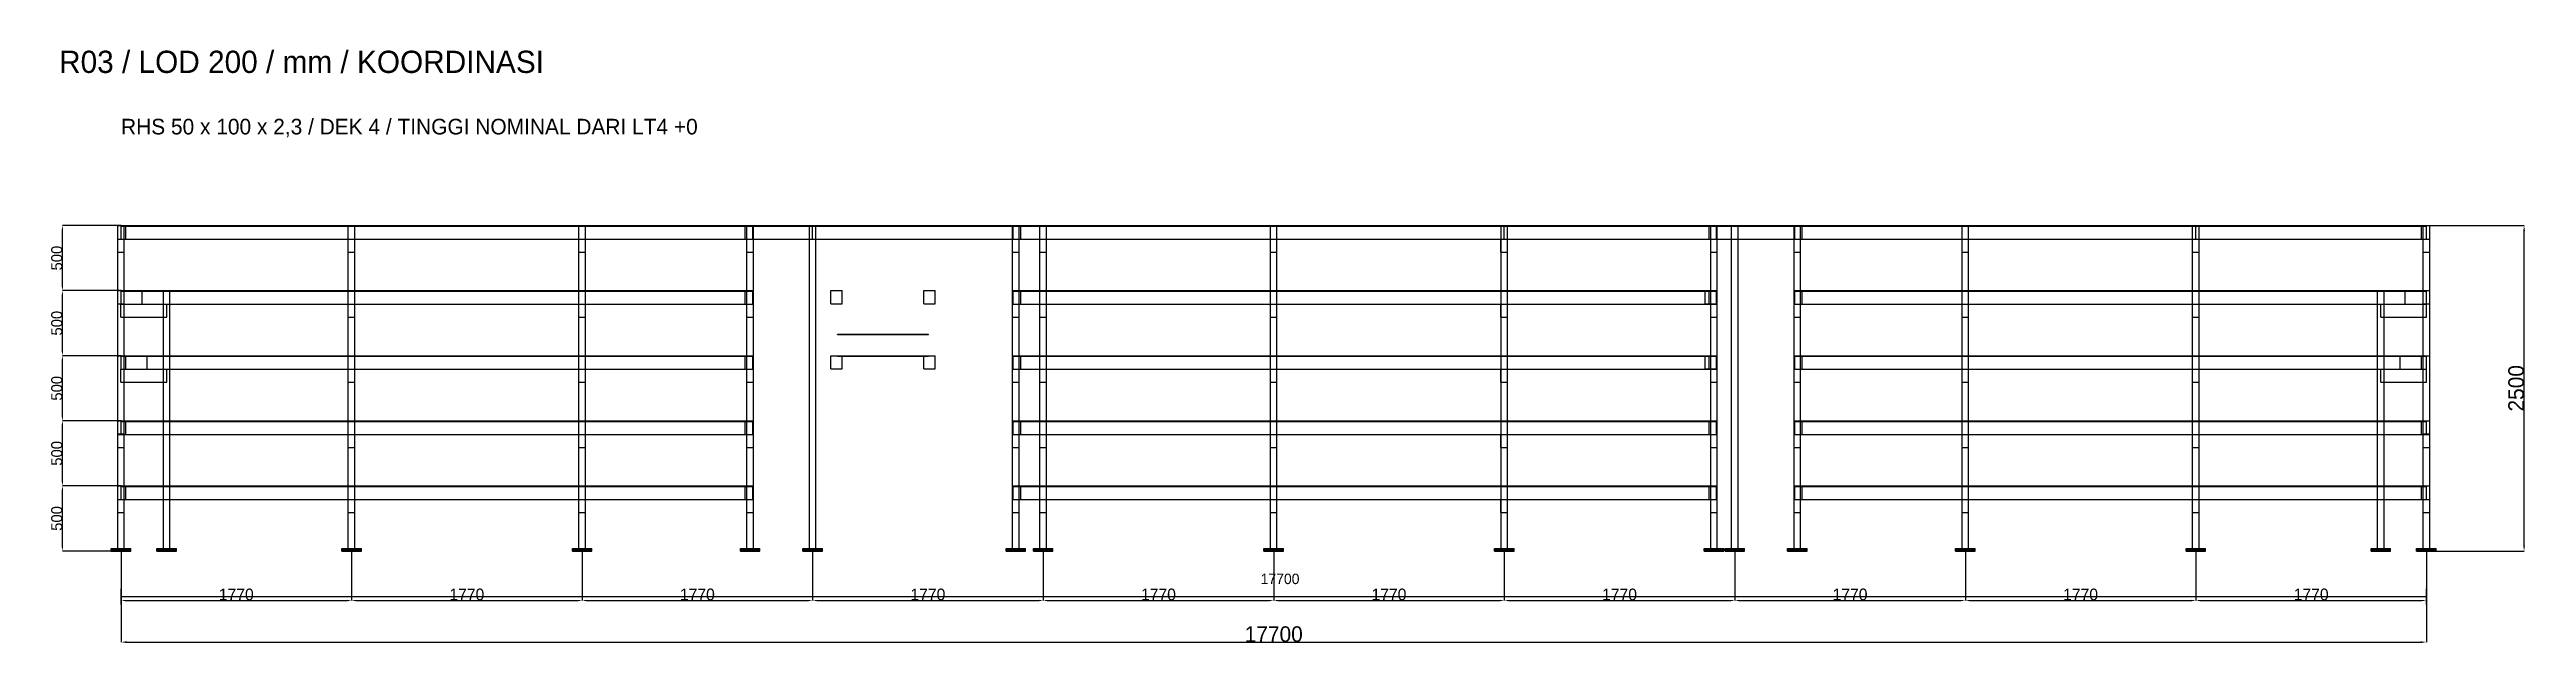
# Model space of a CAD drawing. Header units: millimetres. Extents: x -549 to 18468, y -718 to 3852.
import ezdxf

# ---------------------------------------------------------------- set-up
doc = ezdxf.new("R2010")
doc.units = ezdxf.units.MM
for name, color, linetype, true_color in [('balok', 7, 'Continuous', 0x333333), ('baseplate', 7, 'Continuous', 0x555555), ('dek', 7, 'Continuous', 0x444444), ('dim', 7, 'Continuous', 0x222222), ('kolom', 7, 'Continuous', 0x111111), ('stiffener', 7, 'Continuous', 0x666666)]:
    doc.layers.add(name, color=color, linetype=linetype, true_color=true_color)
doc.dimstyles.get("Standard").update_dxf_attribs({"dimtxt": 2.5, "dimasz": 2.5, "dimexe": 1.25, "dimexo": 0.625, "dimtad": 1, "dimcen": 2.5, "dimazin": 3, "dimtfac": 1, "dimtmove": 0, "dimatfit": 3})

# ---------------------------------------------------------------- blocks, each defined once
blk = doc.blocks.new('_CLOSEDFILLED')
at = {"color": 0, "linetype": 'BYBLOCK'}
blk.add_solid([(-1, 0.16), (0, 0), (-1, -0.16)], dxfattribs=at)
blk = doc.blocks.new('*D1')
for p, q in [((0, 0), (0, -700)), ((17700, 0), (17700, -700)), ((42, -700), (17658, -700))]:
    blk.add_line(p, q)
at = {"layer": 'Defpoints'}
for p in [(0, 0), (17700, 0), (0, -700)]:
    blk.add_point(p, dxfattribs=at)
at = {"layer": 'dim', "xscale": 42, "yscale": 42, "rotation": 180}
blk.add_blockref('_CLOSEDFILLED', (0, -700), dxfattribs=at)
at = {"layer": 'dim', "xscale": 42, "yscale": 42}
blk.add_blockref('_CLOSEDFILLED', (17700, -700), dxfattribs=at)
at = {"layer": 'dim', "insert": (8850, -639.375), "char_height": 120, "attachment_point": 5}
blk.add_mtext('17700', dxfattribs=at)
blk = doc.blocks.new('*D2')
for p, q in [((0, 0), (0, -380)), ((1770, 0), (1770, -380)), ((31.5, -380), (1738.5, -380))]:
    blk.add_line(p, q)
at = {"layer": 'Defpoints'}
for p in [(0, 0), (1770, 0), (0, -380)]:
    blk.add_point(p, dxfattribs=at)
at = {"layer": 'dim', "xscale": 31.499999999999996, "yscale": 31.499999999999996, "rotation": 180}
blk.add_blockref('_CLOSEDFILLED', (0, -380), dxfattribs=at)
at = {"layer": 'dim', "xscale": 31.499999999999996, "yscale": 31.499999999999996}
blk.add_blockref('_CLOSEDFILLED', (1770, -380), dxfattribs=at)
at = {"layer": 'dim', "insert": (885, -334.375), "char_height": 90, "attachment_point": 5}
blk.add_mtext('1770', dxfattribs=at)
blk = doc.blocks.new('*D3')
for p, q in [((1770, 0), (1770, -380)), ((3540, 0), (3540, -380)), ((1801.5, -380), (3508.5, -380))]:
    blk.add_line(p, q)
at = {"layer": 'Defpoints'}
for p in [(1770, 0), (3540, 0), (1770, -380)]:
    blk.add_point(p, dxfattribs=at)
at = {"layer": 'dim', "xscale": 31.499999999999996, "yscale": 31.499999999999996, "rotation": 180}
blk.add_blockref('_CLOSEDFILLED', (1770, -380), dxfattribs=at)
at = {"layer": 'dim', "xscale": 31.499999999999996, "yscale": 31.499999999999996}
blk.add_blockref('_CLOSEDFILLED', (3540, -380), dxfattribs=at)
at = {"layer": 'dim', "insert": (2655, -334.375), "char_height": 90, "attachment_point": 5}
blk.add_mtext('1770', dxfattribs=at)
blk = doc.blocks.new('*D4')
for p, q in [((3540, 0), (3540, -380)), ((5310, 0), (5310, -380)), ((3571.5, -380), (5278.5, -380))]:
    blk.add_line(p, q)
at = {"layer": 'Defpoints'}
for p in [(3540, 0), (5310, 0), (3540, -380)]:
    blk.add_point(p, dxfattribs=at)
at = {"layer": 'dim', "xscale": 31.499999999999996, "yscale": 31.499999999999996, "rotation": 180}
blk.add_blockref('_CLOSEDFILLED', (3540, -380), dxfattribs=at)
at = {"layer": 'dim', "xscale": 31.499999999999996, "yscale": 31.499999999999996}
blk.add_blockref('_CLOSEDFILLED', (5310, -380), dxfattribs=at)
at = {"layer": 'dim', "insert": (4425, -334.375), "char_height": 90, "attachment_point": 5}
blk.add_mtext('1770', dxfattribs=at)
blk = doc.blocks.new('*D5')
for p, q in [((5310, 0), (5310, -380)), ((7080, 0), (7080, -380)), ((5341.5, -380), (7048.5, -380))]:
    blk.add_line(p, q)
at = {"layer": 'Defpoints'}
for p in [(5310, 0), (7080, 0), (5310, -380)]:
    blk.add_point(p, dxfattribs=at)
at = {"layer": 'dim', "xscale": 31.499999999999996, "yscale": 31.499999999999996, "rotation": 180}
blk.add_blockref('_CLOSEDFILLED', (5310, -380), dxfattribs=at)
at = {"layer": 'dim', "xscale": 31.499999999999996, "yscale": 31.499999999999996}
blk.add_blockref('_CLOSEDFILLED', (7080, -380), dxfattribs=at)
at = {"layer": 'dim', "insert": (6195, -334.375), "char_height": 90, "attachment_point": 5}
blk.add_mtext('1770', dxfattribs=at)
blk = doc.blocks.new('*D6')
for p, q in [((7080, 0), (7080, -380)), ((8850, 0), (8850, -380)), ((7111.5, -380), (8818.5, -380))]:
    blk.add_line(p, q)
at = {"layer": 'Defpoints'}
for p in [(7080, 0), (8850, 0), (7080, -380)]:
    blk.add_point(p, dxfattribs=at)
at = {"layer": 'dim', "xscale": 31.499999999999996, "yscale": 31.499999999999996, "rotation": 180}
blk.add_blockref('_CLOSEDFILLED', (7080, -380), dxfattribs=at)
at = {"layer": 'dim', "xscale": 31.499999999999996, "yscale": 31.499999999999996}
blk.add_blockref('_CLOSEDFILLED', (8850, -380), dxfattribs=at)
at = {"layer": 'dim', "insert": (7965, -334.375), "char_height": 90, "attachment_point": 5}
blk.add_mtext('1770', dxfattribs=at)
blk = doc.blocks.new('*D7')
for p, q in [((8850, 0), (8850, -380)), ((10620, 0), (10620, -380)), ((8881.5, -380), (10588.5, -380))]:
    blk.add_line(p, q)
at = {"layer": 'Defpoints'}
for p in [(8850, 0), (10620, 0), (8850, -380)]:
    blk.add_point(p, dxfattribs=at)
at = {"layer": 'dim', "xscale": 31.499999999999996, "yscale": 31.499999999999996, "rotation": 180}
blk.add_blockref('_CLOSEDFILLED', (8850, -380), dxfattribs=at)
at = {"layer": 'dim', "xscale": 31.499999999999996, "yscale": 31.499999999999996}
blk.add_blockref('_CLOSEDFILLED', (10620, -380), dxfattribs=at)
at = {"layer": 'dim', "insert": (9735, -334.375), "char_height": 90, "attachment_point": 5}
blk.add_mtext('1770', dxfattribs=at)
blk = doc.blocks.new('*D8')
for p, q in [((10620, 0), (10620, -380)), ((12390, 0), (12390, -380)), ((10651.5, -380), (12358.5, -380))]:
    blk.add_line(p, q)
at = {"layer": 'Defpoints'}
for p in [(10620, 0), (12390, 0), (10620, -380)]:
    blk.add_point(p, dxfattribs=at)
at = {"layer": 'dim', "xscale": 31.499999999999996, "yscale": 31.499999999999996, "rotation": 180}
blk.add_blockref('_CLOSEDFILLED', (10620, -380), dxfattribs=at)
at = {"layer": 'dim', "xscale": 31.499999999999996, "yscale": 31.499999999999996}
blk.add_blockref('_CLOSEDFILLED', (12390, -380), dxfattribs=at)
at = {"layer": 'dim', "insert": (11505, -334.375), "char_height": 90, "attachment_point": 5}
blk.add_mtext('1770', dxfattribs=at)
blk = doc.blocks.new('*D9')
for p, q in [((12390, 0), (12390, -380)), ((14160, 0), (14160, -380)), ((12421.5, -380), (14128.5, -380))]:
    blk.add_line(p, q)
at = {"layer": 'Defpoints'}
for p in [(12390, 0), (14160, 0), (12390, -380)]:
    blk.add_point(p, dxfattribs=at)
at = {"layer": 'dim', "xscale": 31.499999999999996, "yscale": 31.499999999999996, "rotation": 180}
blk.add_blockref('_CLOSEDFILLED', (12390, -380), dxfattribs=at)
at = {"layer": 'dim', "xscale": 31.499999999999996, "yscale": 31.499999999999996}
blk.add_blockref('_CLOSEDFILLED', (14160, -380), dxfattribs=at)
at = {"layer": 'dim', "insert": (13275, -334.375), "char_height": 90, "attachment_point": 5}
blk.add_mtext('1770', dxfattribs=at)
blk = doc.blocks.new('*D10')
for p, q in [((14160, 0), (14160, -380)), ((15930, 0), (15930, -380)), ((14191.5, -380), (15898.5, -380))]:
    blk.add_line(p, q)
at = {"layer": 'Defpoints'}
for p in [(14160, 0), (15930, 0), (14160, -380)]:
    blk.add_point(p, dxfattribs=at)
at = {"layer": 'dim', "xscale": 31.499999999999996, "yscale": 31.499999999999996, "rotation": 180}
blk.add_blockref('_CLOSEDFILLED', (14160, -380), dxfattribs=at)
at = {"layer": 'dim', "xscale": 31.499999999999996, "yscale": 31.499999999999996}
blk.add_blockref('_CLOSEDFILLED', (15930, -380), dxfattribs=at)
at = {"layer": 'dim', "insert": (15045, -334.375), "char_height": 90, "attachment_point": 5}
blk.add_mtext('1770', dxfattribs=at)
blk = doc.blocks.new('*D11')
for p, q in [((15930, 0), (15930, -380)), ((17700, 0), (17700, -380)), ((15961.5, -380), (17668.5, -380))]:
    blk.add_line(p, q)
at = {"layer": 'Defpoints'}
for p in [(15930, 0), (17700, 0), (15930, -380)]:
    blk.add_point(p, dxfattribs=at)
at = {"layer": 'dim', "xscale": 31.499999999999996, "yscale": 31.499999999999996, "rotation": 180}
blk.add_blockref('_CLOSEDFILLED', (15930, -380), dxfattribs=at)
at = {"layer": 'dim', "xscale": 31.499999999999996, "yscale": 31.499999999999996}
blk.add_blockref('_CLOSEDFILLED', (17700, -380), dxfattribs=at)
at = {"layer": 'dim', "insert": (16815, -334.375), "char_height": 90, "attachment_point": 5}
blk.add_mtext('1770', dxfattribs=at)
blk = doc.blocks.new('*D12')
for p, q in [((17700, 2500), (18450, 2500)), ((18450, 42), (18450, 2458)), ((17700, 0), (18450, 0))]:
    blk.add_line(p, q)
at = {"layer": 'Defpoints'}
for p in [(17700, 2500), (17700, 0), (18450, 0)]:
    blk.add_point(p, dxfattribs=at)
at = {"layer": 'dim', "xscale": 42, "yscale": 42}
for p, rotation in [((18450, 2500), 90), ((18450, 0), 270)]:
    blk.add_blockref('_CLOSEDFILLED', p, dxfattribs=dict(at, rotation=rotation))
at = {"layer": 'dim', "insert": (18389.375, 1250), "char_height": 120, "attachment_point": 5, "rotation": 90}
blk.add_mtext('2500', dxfattribs=at)
blk = doc.blocks.new('*D13')
for p, q in [((0, 500), (-450, 500)), ((-450, 29.75), (-450, 470.25)), ((0, 0), (-450, 0))]:
    blk.add_line(p, q)
at = {"layer": 'Defpoints'}
for p in [(0, 500), (-450, 0), (0, 0)]:
    blk.add_point(p, dxfattribs=at)
at = {"layer": 'dim', "xscale": 29.749999999999996, "yscale": 29.749999999999996}
for p, rotation in [((-450, 500), 90), ((-450, 0), 270)]:
    blk.add_blockref('_CLOSEDFILLED', p, dxfattribs=dict(at, rotation=rotation))
at = {"layer": 'dim', "insert": (-493.125, 250), "char_height": 85, "attachment_point": 5, "rotation": 90}
blk.add_mtext('500', dxfattribs=at)
blk = doc.blocks.new('*D14')
for p, q in [((0, 1000), (-450, 1000)), ((-450, 529.75), (-450, 970.25)), ((0, 500), (-450, 500))]:
    blk.add_line(p, q)
at = {"layer": 'Defpoints'}
for p in [(0, 1000), (-450, 500), (0, 500)]:
    blk.add_point(p, dxfattribs=at)
at = {"layer": 'dim', "xscale": 29.749999999999996, "yscale": 29.749999999999996}
for p, rotation in [((-450, 1000), 90), ((-450, 500), 270)]:
    blk.add_blockref('_CLOSEDFILLED', p, dxfattribs=dict(at, rotation=rotation))
at = {"layer": 'dim', "insert": (-493.125, 750), "char_height": 85, "attachment_point": 5, "rotation": 90}
blk.add_mtext('500', dxfattribs=at)
blk = doc.blocks.new('*D15')
for p, q in [((0, 1500), (-450, 1500)), ((-450, 1029.75), (-450, 1470.25)), ((0, 1000), (-450, 1000))]:
    blk.add_line(p, q)
at = {"layer": 'Defpoints'}
for p in [(0, 1500), (-450, 1000), (0, 1000)]:
    blk.add_point(p, dxfattribs=at)
at = {"layer": 'dim', "xscale": 29.749999999999996, "yscale": 29.749999999999996}
for p, rotation in [((-450, 1500), 90), ((-450, 1000), 270)]:
    blk.add_blockref('_CLOSEDFILLED', p, dxfattribs=dict(at, rotation=rotation))
at = {"layer": 'dim', "insert": (-493.125, 1250), "char_height": 85, "attachment_point": 5, "rotation": 90}
blk.add_mtext('500', dxfattribs=at)
blk = doc.blocks.new('*D16')
for p, q in [((0, 2000), (-450, 2000)), ((-450, 1529.75), (-450, 1970.25)), ((0, 1500), (-450, 1500))]:
    blk.add_line(p, q)
at = {"layer": 'Defpoints'}
for p in [(0, 2000), (-450, 1500), (0, 1500)]:
    blk.add_point(p, dxfattribs=at)
at = {"layer": 'dim', "xscale": 29.749999999999996, "yscale": 29.749999999999996}
for p, rotation in [((-450, 2000), 90), ((-450, 1500), 270)]:
    blk.add_blockref('_CLOSEDFILLED', p, dxfattribs=dict(at, rotation=rotation))
at = {"layer": 'dim', "insert": (-493.125, 1750), "char_height": 85, "attachment_point": 5, "rotation": 90}
blk.add_mtext('500', dxfattribs=at)
blk = doc.blocks.new('*D17')
for p, q in [((0, 2500), (-450, 2500)), ((-450, 2029.75), (-450, 2470.25)), ((0, 2000), (-450, 2000))]:
    blk.add_line(p, q)
at = {"layer": 'Defpoints'}
for p in [(0, 2500), (-450, 2000), (0, 2000)]:
    blk.add_point(p, dxfattribs=at)
at = {"layer": 'dim', "xscale": 29.749999999999996, "yscale": 29.749999999999996}
for p, rotation in [((-450, 2500), 90), ((-450, 2000), 270)]:
    blk.add_blockref('_CLOSEDFILLED', p, dxfattribs=dict(at, rotation=rotation))
at = {"layer": 'dim', "insert": (-493.125, 2250), "char_height": 85, "attachment_point": 5, "rotation": 90}
blk.add_mtext('500', dxfattribs=at)

msp = doc.modelspace()

# ---------------------------------------------------------------- linework, layer by layer
at = {"layer": 'balok'}
for p, q in [((0.03, 2496), (5309.95, 2496)), ((38.02, 2495.99), (4792.02, 2495.99)), ((38.02, 2395.99), (38.02, 2495.99)), ((4792.02, 2395.99), (4792.02, 2495.99)), ((5309.95, 2396), (5309.95, 2496)), ((5309.95, 2496), (10619.87, 2496)), ((6908.07, 2495.99), (12192.07, 2495.99)), ((6908.07, 2395.99), (6908.07, 2495.99)), ((10619.87, 2396), (10619.87, 2496)), ((10619.87, 2496), (15930.1, 2496)), ((12192.07, 2395.99), (12192.07, 2495.99)), ((12908.04, 2495.99), (17662.04, 2495.99)), ((12908.04, 2395.99), (12908.04, 2495.99)), ((15930.1, 2396), (15930.1, 2496)), ((15930.1, 2496), (17700.07, 2496)), ((17662.04, 2395.99), (17662.04, 2495.99)), ((17700.07, 2396), (17700.07, 2496)), ((0.03, 2396), (5309.95, 2396)), ((38.02, 2395.99), (4792.02, 2395.99)), ((5309.95, 2396), (10619.87, 2396)), ((6908.07, 2395.99), (12192.07, 2395.99)), ((10619.87, 2396), (15930.1, 2396)), ((12908.04, 2395.99), (17662.04, 2395.99)), ((15930.1, 2396), (17700.07, 2396)), ((-25, 2000.01), (25, 2000.01)), ((-25, 1900.01), (-25, 2000.01)), ((25, 1900.01), (25, 2000.01)), ((163.02, 1995.99), (4792.02, 1995.99)), ((163.02, 1895.99), (163.02, 1995.99)), ((4792.02, 1895.99), (4792.02, 1995.99)), ((5450.04, 2000.01), (5537.04, 2000.01)), ((5450.04, 1900.01), (5450.04, 2000.01)), ((5537.04, 1900.01), (5537.04, 2000.01)), ((6163.07, 2000.01), (6250.07, 2000.01)), ((6163.07, 1900.01), (6163.07, 2000.01)), ((6250.07, 1900.01), (6250.07, 2000.01)), ((6908.07, 1995.99), (12192.07, 1995.99)), ((6908.07, 1895.99), (6908.07, 1995.99)), ((12163.06, 2000.01), (12250.06, 2000.01)), ((12163.06, 1900.01), (12163.06, 2000.01)), ((12192.07, 1895.99), (12192.07, 1995.99)), ((12250.06, 1900.01), (12250.06, 2000.01)), ((12908.04, 1995.99), (17537.04, 1995.99)), ((12908.04, 1895.99), (12908.04, 1995.99)), ((17537.04, 1895.99), (17537.04, 1995.99)), ((17675.01, 2000.01), (17725.01, 2000.01)), ((17675.01, 1900.01), (17675.01, 2000.01)), ((17725.01, 1900.01), (17725.01, 2000.01)), ((-25, 1900.01), (25, 1900.01)), ((163.02, 1895.99), (4792.02, 1895.99)), ((5450.04, 1900.01), (5537.04, 1900.01)), ((6163.07, 1900.01), (6250.07, 1900.01)), ((6908.07, 1895.99), (12192.07, 1895.99)), ((12163.06, 1900.01), (12250.06, 1900.01)), ((12908.04, 1895.99), (17537.04, 1895.99)), ((17675.01, 1900.01), (17725.01, 1900.01)), ((38.02, 1496), (4792.02, 1496)), ((38.02, 1396), (38.02, 1496)), ((38.02, 1396), (4792.02, 1396)), ((4792.02, 1396), (4792.02, 1496)), ((5450.04, 1500.01), (5537.04, 1500.01)), ((5450.04, 1400.01), (5450.04, 1500.01)), ((5450.04, 1400.01), (5537.04, 1400.01)), ((5537.04, 1400.01), (5537.04, 1500.01)), ((6163.07, 1500.01), (6250.07, 1500.01)), ((6163.07, 1400.01), (6163.07, 1500.01)), ((6163.07, 1400.01), (6250.07, 1400.01)), ((6250.07, 1400.01), (6250.07, 1500.01)), ((6908.07, 1496), (12192.07, 1496)), ((6908.07, 1396), (6908.07, 1496)), ((6908.07, 1396), (12192.07, 1396)), ((12163.06, 1500.01), (12250.06, 1500.01)), ((12163.06, 1400.01), (12163.06, 1500.01)), ((12163.06, 1400.01), (12250.06, 1400.01)), ((12192.07, 1396), (12192.07, 1496)), ((12250.06, 1400.01), (12250.06, 1500.01)), ((12908.04, 1496), (17662.04, 1496)), ((12908.04, 1396), (12908.04, 1496)), ((12908.04, 1396), (17662.04, 1396)), ((17662.04, 1396), (17662.04, 1496)), ((-25, 999.99), (25, 999.99)), ((-25, 899.99), (-25, 999.99)), ((25, 899.99), (25, 999.99)), ((38.02, 995.98), (4792.02, 995.98)), ((38.02, 895.98), (38.02, 995.98)), ((4792.02, 895.98), (4792.02, 995.98)), ((6908.07, 995.98), (12192.07, 995.98)), ((6908.07, 895.98), (6908.07, 995.98)), ((12192.07, 895.98), (12192.07, 995.98)), ((12908.04, 995.98), (17662.04, 995.98)), ((12908.04, 895.98), (12908.04, 995.98)), ((17662.04, 895.98), (17662.04, 995.98)), ((17675.01, 999.99), (17725.01, 999.99)), ((17675.01, 899.99), (17675.01, 999.99)), ((17725.01, 899.99), (17725.01, 999.99)), ((-25, 899.99), (25, 899.99)), ((38.02, 895.98), (4792.02, 895.98)), ((6908.07, 895.98), (12192.07, 895.98)), ((12908.04, 895.98), (17662.04, 895.98)), ((17675.01, 899.99), (17725.01, 899.99)), ((38.02, 495.98), (4792.02, 495.98)), ((38.02, 395.98), (38.02, 495.98)), ((38.02, 395.98), (4792.02, 395.98)), ((4792.02, 395.98), (4792.02, 495.98)), ((6908.07, 495.98), (12192.07, 495.98)), ((6908.07, 395.98), (6908.07, 495.98)), ((6908.07, 395.98), (12192.07, 395.98)), ((12192.07, 395.98), (12192.07, 495.98)), ((12908.04, 495.98), (17662.04, 495.98)), ((12908.04, 395.98), (12908.04, 495.98)), ((12908.04, 395.98), (17662.04, 395.98)), ((17662.04, 395.98), (17662.04, 495.98))]:
    msp.add_line(p, q, dxfattribs=at)
at = {"layer": 'baseplate'}
for p, q in [((-75.01, 18), (75.01, 18)), ((-75.01, 10), (-75.01, 18)), ((-75.01, 10), (75.01, 10)), ((-75.01, 0), (-75.01, 10)), ((-75.01, 0), (75.01, 0)), ((75.01, 10), (75.01, 18)), ((75.01, 0), (75.01, 10)), ((275.03, 18), (425.03, 18)), ((275.03, 10), (275.03, 18)), ((275.03, 10), (425.03, 10)), ((275.03, 0), (275.03, 10)), ((275.03, 0), (425.03, 0)), ((425.03, 10), (425.03, 18)), ((425.03, 0), (425.03, 10)), ((1694.99, 18), (1845.02, 18)), ((1694.99, 10), (1694.99, 18)), ((1694.99, 10), (1845.02, 10)), ((1694.99, 0), (1694.99, 10)), ((1694.99, 0), (1845.02, 0)), ((1845.02, 10), (1845.02, 18)), ((1845.02, 0), (1845.02, 10)), ((3465, 18), (3615.02, 18)), ((3465, 10), (3465, 18)), ((3465, 10), (3615.02, 10)), ((3465, 0), (3465, 10)), ((3465, 0), (3615.02, 0)), ((3615.02, 10), (3615.02, 18)), ((3615.02, 0), (3615.02, 10)), ((4755.06, 18), (4905.09, 18)), ((4755.06, 10), (4755.06, 18)), ((4755.06, 10), (4905.09, 10)), ((4755.06, 0), (4755.06, 10)), ((4755.06, 0), (4905.09, 0)), ((4755.2, 18), (4905.2, 18)), ((4755.2, 10), (4755.2, 18)), ((4755.2, 10), (4905.2, 10)), ((4755.2, 0), (4755.2, 10)), ((4755.2, 0), (4905.2, 0)), ((4905.09, 10), (4905.09, 18)), ((4905.09, 0), (4905.09, 10)), ((4905.2, 10), (4905.2, 18)), ((4905.2, 0), (4905.2, 10)), ((5235, 18), (5385.02, 18)), ((5235, 10), (5235, 18)), ((5235, 10), (5385.02, 10)), ((5235, 0), (5235, 10)), ((5235, 0), (5385.02, 0)), ((5385.02, 10), (5385.02, 18)), ((5385.02, 0), (5385.02, 10)), ((6794.92, 18), (6944.92, 18)), ((6794.92, 10), (6794.92, 18)), ((6794.92, 10), (6944.92, 10)), ((6794.92, 0), (6794.92, 10)), ((6794.92, 0), (6944.92, 0)), ((6795.03, 18), (6945.05, 18)), ((6795.03, 10), (6795.03, 18)), ((6795.03, 10), (6945.05, 10)), ((6795.03, 0), (6795.03, 10)), ((6795.03, 0), (6945.05, 0)), ((6944.92, 10), (6944.92, 18)), ((6944.92, 0), (6944.92, 10)), ((6945.05, 10), (6945.05, 18)), ((6945.05, 0), (6945.05, 10)), ((7005, 18), (7155.03, 18)), ((7005, 10), (7005, 18)), ((7005, 10), (7155.03, 10)), ((7005, 0), (7005, 10)), ((7005, 0), (7155.03, 0)), ((7155.03, 10), (7155.03, 18)), ((7155.03, 0), (7155.03, 10)), ((8774.9, 18), (8924.9, 18)), ((8774.9, 10), (8774.9, 18)), ((8774.9, 10), (8924.9, 10)), ((8774.9, 0), (8774.9, 10)), ((8774.9, 0), (8924.9, 0)), ((8775.01, 18), (8925.03, 18)), ((8775.01, 10), (8775.01, 18)), ((8775.01, 10), (8925.03, 10)), ((8775.01, 0), (8775.01, 10)), ((8775.01, 0), (8925.03, 0)), ((8924.9, 10), (8924.9, 18)), ((8924.9, 0), (8924.9, 10)), ((8925.03, 10), (8925.03, 18)), ((8925.03, 0), (8925.03, 10)), ((10545.01, 18), (10695.04, 18)), ((10545.01, 10), (10545.01, 18)), ((10545.01, 10), (10695.04, 10)), ((10545.01, 0), (10545.01, 10)), ((10545.01, 0), (10695.04, 0)), ((10695.04, 10), (10695.04, 18)), ((10695.04, 0), (10695.04, 10)), ((12155.09, 18), (12305.11, 18)), ((12155.09, 10), (12155.09, 18)), ((12155.09, 10), (12305.11, 10)), ((12155.09, 0), (12155.09, 10)), ((12155.09, 0), (12305.11, 0)), ((12305.11, 10), (12305.11, 18)), ((12305.11, 0), (12305.11, 10)), ((12315.02, 18), (12465.04, 18)), ((12315.02, 10), (12315.02, 18)), ((12315.02, 10), (12465.04, 10)), ((12315.02, 0), (12315.02, 10)), ((12315.02, 0), (12465.04, 0)), ((12465.04, 10), (12465.04, 18)), ((12465.04, 0), (12465.04, 10)), ((12794.91, 18), (12944.91, 18)), ((12794.91, 10), (12794.91, 18)), ((12794.91, 10), (12944.91, 10)), ((12794.91, 0), (12794.91, 10)), ((12794.91, 0), (12944.91, 0)), ((12795.02, 18), (12945.04, 18)), ((12795.02, 10), (12795.02, 18)), ((12795.02, 10), (12945.04, 10)), ((12795.02, 0), (12795.02, 10)), ((12795.02, 0), (12945.04, 0)), ((12944.91, 10), (12944.91, 18)), ((12944.91, 0), (12944.91, 10)), ((12945.04, 10), (12945.04, 18)), ((12945.04, 0), (12945.04, 10)), ((14085.02, 18), (14235.04, 18)), ((14085.02, 10), (14085.02, 18)), ((14085.02, 10), (14235.04, 10)), ((14085.02, 0), (14085.02, 10)), ((14085.02, 0), (14235.04, 0)), ((14235.04, 10), (14235.04, 18)), ((14235.04, 0), (14235.04, 10)), ((15855.03, 18), (16005.05, 18)), ((15855.03, 10), (15855.03, 18)), ((15855.03, 10), (16005.05, 10)), ((15855.03, 0), (15855.03, 10)), ((15855.03, 0), (16005.05, 0)), ((16005.05, 10), (16005.05, 18)), ((16005.05, 0), (16005.05, 10)), ((17275.07, 18), (17425.07, 18)), ((17275.07, 10), (17275.07, 18)), ((17275.07, 10), (17425.07, 10)), ((17275.07, 0), (17275.07, 10)), ((17275.07, 0), (17425.07, 0)), ((17425.07, 10), (17425.07, 18)), ((17425.07, 0), (17425.07, 10)), ((17625.03, 18), (17775.05, 18)), ((17625.03, 10), (17625.03, 18)), ((17625.03, 10), (17775.05, 10)), ((17625.03, 0), (17625.03, 10)), ((17625.03, 0), (17775.05, 0)), ((17775.05, 10), (17775.05, 18)), ((17775.05, 0), (17775.05, 10))]:
    msp.add_line(p, q, dxfattribs=at)
at = {"layer": 'dek'}
for p, q in [((0, 2500), (17700.01, 2500)), ((0, 2496), (0, 2500)), ((0, 2500), (4850.04, 2500)), ((0, 2496), (17700.01, 2496)), ((4850.04, 2496), (4850.04, 2500)), ((6850.08, 2500), (12250.06, 2500)), ((6850.08, 2496), (6850.08, 2500)), ((6850.08, 2496), (12250.06, 2496)), ((12250.06, 2496), (12250.06, 2500)), ((12850.06, 2500), (17700.01, 2500)), ((12850.06, 2496), (12850.06, 2500)), ((12850.06, 2496), (17700.01, 2496)), ((17700.01, 2496), (17700.01, 2500)), ((0, 2000.01), (4850.04, 2000.01)), ((0, 1996.01), (0, 2000.01)), ((4850.04, 1996.01), (4850.04, 2000.01)), ((6850.08, 2000.01), (12250.06, 2000.01)), ((6850.08, 1996.01), (6850.08, 2000.01)), ((6850.08, 1996.01), (12250.06, 1996.01)), ((11500.04, 2000.01), (12200.05, 2000.01)), ((11500.04, 1996.01), (11500.04, 2000.01)), ((11500.04, 2000.01), (11550.03, 2000.01)), ((11500.04, 1996.01), (12200.05, 1996.01)), ((11500.04, 1996.01), (11550.03, 1996.01)), ((11550.03, 1996.01), (11550.03, 2000.01)), ((12150.06, 2000.01), (12200.05, 2000.01)), ((12150.06, 1996.01), (12150.06, 2000.01)), ((12150.06, 1996.01), (12200.05, 1996.01)), ((12200.05, 1996.01), (12200.05, 2000.01)), ((12250.06, 1996.01), (12250.06, 2000.01)), ((12850.06, 2000.01), (17700.01, 2000.01)), ((12850.06, 1996.01), (12850.06, 2000.01)), ((12850.06, 1996.01), (17700.01, 1996.01)), ((17700.01, 1996.01), (17700.01, 2000.01)), ((5500.05, 1666.68), (6200.06, 1666.68)), ((5500.05, 1662.68), (5500.05, 1666.68)), ((5500.05, 1662.68), (6200.06, 1662.68)), ((6150.07, 1666.68), (6200.06, 1666.68)), ((6150.07, 1662.68), (6150.07, 1666.68)), ((6150.07, 1662.68), (6200.06, 1662.68)), ((6200.06, 1662.68), (6200.06, 1666.68)), ((0, 1500.01), (4850.04, 1500.01)), ((0, 1496.01), (0, 1500.01)), ((4850.04, 1496.01), (4850.04, 1500.01)), ((5500.05, 1500.01), (6200.06, 1500.01)), ((5500.05, 1496.01), (5500.05, 1500.01)), ((5500.05, 1496.01), (6200.06, 1496.01)), ((6150.07, 1500.01), (6200.06, 1500.01)), ((6150.07, 1496.01), (6150.07, 1500.01)), ((6150.07, 1496.01), (6200.06, 1496.01)), ((6200.06, 1496.01), (6200.06, 1500.01)), ((6850.08, 1500.01), (12250.06, 1500.01)), ((6850.08, 1496.01), (6850.08, 1500.01)), ((6850.08, 1496.01), (12250.06, 1496.01)), ((11500.04, 1500.01), (12200.05, 1500.01)), ((11500.04, 1496.01), (11500.04, 1500.01)), ((11500.04, 1500.01), (11550.03, 1500.01)), ((11500.04, 1496.01), (12200.05, 1496.01)), ((11500.04, 1496.01), (11550.03, 1496.01)), ((11550.03, 1496.01), (11550.03, 1500.01)), ((12150.06, 1500.01), (12200.05, 1500.01)), ((12150.06, 1496.01), (12150.06, 1500.01)), ((12150.06, 1496.01), (12200.05, 1496.01)), ((12200.05, 1496.01), (12200.05, 1500.01)), ((12250.06, 1496.01), (12250.06, 1500.01)), ((12850.06, 1500.01), (17700.01, 1500.01)), ((12850.06, 1496.01), (12850.06, 1500.01)), ((12850.06, 1496.01), (17700.01, 1496.01)), ((17700.01, 1496.01), (17700.01, 1500.01)), ((0, 999.99), (4850.04, 999.99)), ((0, 995.99), (0, 999.99)), ((4850.04, 995.99), (4850.04, 999.99)), ((6850.08, 999.99), (12250.06, 999.99)), ((6850.08, 995.99), (6850.08, 999.99)), ((6850.08, 995.99), (12250.06, 995.99)), ((12250.06, 995.99), (12250.06, 999.99)), ((12850.06, 999.99), (17700.01, 999.99)), ((12850.06, 995.99), (12850.06, 999.99)), ((12850.06, 995.99), (17700.01, 995.99)), ((17700.01, 995.99), (17700.01, 999.99)), ((0, 499.99), (4850.04, 499.99)), ((0, 495.99), (0, 499.99)), ((4850.04, 495.99), (4850.04, 499.99)), ((6850.08, 499.99), (12250.06, 499.99)), ((6850.08, 495.99), (6850.08, 499.99)), ((6850.08, 495.99), (12250.06, 495.99)), ((12250.06, 495.99), (12250.06, 499.99)), ((12850.06, 499.99), (17700.01, 499.99)), ((12850.06, 495.99), (12850.06, 499.99)), ((12850.06, 495.99), (17700.01, 495.99)), ((17700.01, 495.99), (17700.01, 499.99))]:
    msp.add_line(p, q, dxfattribs=at)
at = {"layer": 'dim'}
for p, q in [((0, -410), (0, -290)), ((0, -350), (17700, -350)), ((17700, -410), (17700, -290))]:
    msp.add_line(p, q, dxfattribs=at)
at = {"layer": 'kolom'}
for p, q in [((-25, 2499.99), (25, 2499.99)), ((-25, 18), (-25, 2499.99)), ((25, 18), (25, 2499.99)), ((1745, 2499.99), (1795, 2499.99)), ((1745, 18), (1745, 2499.99)), ((1795, 18), (1795, 2499.99)), ((3515.01, 2499.99), (3565.01, 2499.99)), ((3515.01, 18), (3515.01, 2499.99)), ((3565.01, 18), (3565.01, 2499.99)), ((4805.04, 2499.99), (4855.04, 2499.99)), ((4805.04, 18), (4805.04, 2499.99)), ((4805.2, 2499.99), (4855.2, 2499.99)), ((4805.2, 18), (4805.2, 2499.99)), ((4855.04, 18), (4855.04, 2499.99)), ((4855.2, 18), (4855.2, 2499.99)), ((5285.01, 2499.99), (5335.01, 2499.99)), ((5285.01, 18), (5285.01, 2499.99)), ((5335.01, 18), (5335.01, 2499.99)), ((6844.92, 2499.99), (6894.92, 2499.99)), ((6844.92, 18), (6844.92, 2499.99)), ((6845.01, 2499.99), (6895.01, 2499.99)), ((6845.01, 18), (6845.01, 2499.99)), ((6894.92, 18), (6894.92, 2499.99)), ((6895.01, 18), (6895.01, 2499.99)), ((7054.99, 2499.99), (7104.99, 2499.99)), ((7054.99, 18), (7054.99, 2499.99)), ((7104.99, 18), (7104.99, 2499.99)), ((8824.9, 2499.99), (8874.9, 2499.99)), ((8824.9, 18), (8824.9, 2499.99)), ((8824.99, 2499.99), (8874.99, 2499.99)), ((8824.99, 18), (8824.99, 2499.99)), ((8874.9, 18), (8874.9, 2499.99)), ((8874.99, 18), (8874.99, 2499.99)), ((10594.99, 2499.99), (10644.99, 2499.99)), ((10594.99, 18), (10594.99, 2499.99)), ((10644.99, 18), (10644.99, 2499.99)), ((12205.07, 2499.99), (12255.07, 2499.99)), ((12205.07, 18), (12205.07, 2499.99)), ((12255.07, 18), (12255.07, 2499.99)), ((12365, 2499.99), (12415, 2499.99)), ((12365, 18), (12365, 2499.99)), ((12415, 18), (12415, 2499.99)), ((12844.91, 2499.99), (12894.91, 2499.99)), ((12844.91, 18), (12844.91, 2499.99)), ((12845, 2499.99), (12895, 2499.99)), ((12845, 18), (12845, 2499.99)), ((12894.91, 18), (12894.91, 2499.99)), ((12895, 18), (12895, 2499.99)), ((14135, 2499.99), (14185, 2499.99)), ((14135, 18), (14135, 2499.99)), ((14185, 18), (14185, 2499.99)), ((15905.01, 2499.99), (15955.01, 2499.99)), ((15905.01, 18), (15905.01, 2499.99)), ((15955.01, 18), (15955.01, 2499.99)), ((17675.01, 2499.99), (17725.01, 2499.99)), ((17675.01, 18), (17675.01, 2499.99)), ((17725.01, 18), (17725.01, 2499.99)), ((325.03, 1999.99), (375.03, 1999.99)), ((325.03, 18), (325.03, 1999.99)), ((375.03, 18), (375.03, 1999.99)), ((1745, 1999.99), (1795, 1999.99)), ((1745, 18), (1745, 1999.99)), ((1795, 18), (1795, 1999.99)), ((3515.01, 1999.99), (3565.01, 1999.99)), ((3515.01, 18), (3515.01, 1999.99)), ((3565.01, 18), (3565.01, 1999.99)), ((4805.04, 1999.99), (4855.04, 1999.99)), ((4805.04, 18), (4805.04, 1999.99)), ((4855.04, 18), (4855.04, 1999.99)), ((6845.01, 1999.99), (6895.01, 1999.99)), ((6845.01, 18), (6845.01, 1999.99)), ((6895.01, 18), (6895.01, 1999.99)), ((7054.99, 1999.99), (7104.99, 1999.99)), ((7054.99, 18), (7054.99, 1999.99)), ((7104.99, 18), (7104.99, 1999.99)), ((8824.9, 1999.99), (8874.9, 1999.99)), ((8824.9, 18), (8824.9, 1999.99)), ((8874.9, 18), (8874.9, 1999.99)), ((10594.99, 1999.99), (10644.99, 1999.99)), ((10594.99, 18), (10594.99, 1999.99)), ((10644.99, 18), (10644.99, 1999.99)), ((12205.07, 1999.99), (12255.07, 1999.99)), ((12205.07, 18), (12205.07, 1999.99)), ((12255.07, 18), (12255.07, 1999.99)), ((12845, 1999.99), (12895, 1999.99)), ((12845, 18), (12845, 1999.99)), ((12895, 18), (12895, 1999.99)), ((14135, 1999.99), (14185, 1999.99)), ((14135, 18), (14135, 1999.99)), ((14185, 18), (14185, 1999.99)), ((15905.01, 1999.99), (15955.01, 1999.99)), ((15905.01, 18), (15905.01, 1999.99)), ((15955.01, 18), (15955.01, 1999.99)), ((17325.07, 1999.99), (17375.07, 1999.99)), ((17325.07, 18), (17325.07, 1999.99)), ((17375.07, 18), (17375.07, 1999.99)), ((-25, 1500), (25, 1500)), ((-25, 18), (-25, 1500)), ((25, 18), (25, 1500)), ((1745, 1500), (1795, 1500)), ((1745, 18), (1745, 1500)), ((1795, 18), (1795, 1500)), ((3515.01, 1500), (3565.01, 1500)), ((3515.01, 18), (3515.01, 1500)), ((3565.01, 18), (3565.01, 1500)), ((4805.04, 1500), (4855.04, 1500)), ((4805.04, 18), (4805.04, 1500)), ((4855.04, 18), (4855.04, 1500)), ((6845.01, 1500), (6895.01, 1500)), ((6845.01, 18), (6845.01, 1500)), ((6895.01, 18), (6895.01, 1500)), ((7054.99, 1500), (7104.99, 1500)), ((7054.99, 18), (7054.99, 1500)), ((7104.99, 18), (7104.99, 1500)), ((8824.9, 1500), (8874.9, 1500)), ((8824.9, 18), (8824.9, 1500)), ((8874.9, 18), (8874.9, 1500)), ((10594.99, 1500), (10644.99, 1500)), ((10594.99, 18), (10594.99, 1500)), ((10644.99, 18), (10644.99, 1500)), ((12205.07, 1500), (12255.07, 1500)), ((12205.07, 18), (12205.07, 1500)), ((12255.07, 18), (12255.07, 1500)), ((12845, 1500), (12895, 1500)), ((12845, 18), (12845, 1500)), ((12895, 18), (12895, 1500)), ((14135, 1500), (14185, 1500)), ((14135, 18), (14135, 1500)), ((14185, 18), (14185, 1500)), ((15905.01, 1500), (15955.01, 1500)), ((15905.01, 18), (15905.01, 1500)), ((15955.01, 18), (15955.01, 1500)), ((17675.01, 1500), (17725.01, 1500)), ((17675.01, 18), (17675.01, 1500)), ((17725.01, 18), (17725.01, 1500)), ((-25, 18), (-25, 1000.01)), ((25, 18), (25, 1000.01)), ((1745, 1000.01), (1795, 1000.01)), ((1745, 18), (1745, 1000.01)), ((1795, 18), (1795, 1000.01)), ((3515.01, 1000.01), (3565.01, 1000.01)), ((3515.01, 18), (3515.01, 1000.01)), ((3565.01, 18), (3565.01, 1000.01)), ((4805.04, 1000.01), (4855.04, 1000.01)), ((4805.04, 18), (4805.04, 1000.01)), ((4855.04, 18), (4855.04, 1000.01)), ((6845.01, 1000.01), (6895.01, 1000.01)), ((6845.01, 18), (6845.01, 1000.01)), ((6895.01, 18), (6895.01, 1000.01)), ((7054.99, 1000.01), (7104.99, 1000.01)), ((7054.99, 18), (7054.99, 1000.01)), ((7104.99, 18), (7104.99, 1000.01)), ((8824.9, 1000.01), (8874.9, 1000.01)), ((8824.9, 18), (8824.9, 1000.01)), ((8874.9, 18), (8874.9, 1000.01)), ((10594.99, 1000.01), (10644.99, 1000.01)), ((10594.99, 18), (10594.99, 1000.01)), ((10644.99, 18), (10644.99, 1000.01)), ((12205.07, 1000.01), (12255.07, 1000.01)), ((12205.07, 18), (12205.07, 1000.01)), ((12255.07, 18), (12255.07, 1000.01)), ((12845, 1000.01), (12895, 1000.01)), ((12845, 18), (12845, 1000.01)), ((12895, 18), (12895, 1000.01)), ((14135, 1000.01), (14185, 1000.01)), ((14135, 18), (14135, 1000.01)), ((14185, 18), (14185, 1000.01)), ((15905.01, 1000.01), (15955.01, 1000.01)), ((15905.01, 18), (15905.01, 1000.01)), ((15955.01, 18), (15955.01, 1000.01)), ((17675.01, 18), (17675.01, 1000.01)), ((17725.01, 18), (17725.01, 1000.01)), ((-25, 500.01), (25, 500.01)), ((-25, 18), (-25, 500.01)), ((25, 18), (25, 500.01)), ((1745, 500.01), (1795, 500.01)), ((1745, 18), (1745, 500.01)), ((1795, 18), (1795, 500.01)), ((3515.01, 500.01), (3565.01, 500.01)), ((3515.01, 18), (3515.01, 500.01)), ((3565.01, 18), (3565.01, 500.01)), ((4805.04, 500.01), (4855.04, 500.01)), ((4805.04, 18), (4805.04, 500.01)), ((4855.04, 18), (4855.04, 500.01)), ((6845.01, 500.01), (6895.01, 500.01)), ((6845.01, 18), (6845.01, 500.01)), ((6895.01, 18), (6895.01, 500.01)), ((7054.99, 500.01), (7104.99, 500.01)), ((7054.99, 18), (7054.99, 500.01)), ((7104.99, 18), (7104.99, 500.01)), ((8824.9, 500.01), (8874.9, 500.01)), ((8824.9, 18), (8824.9, 500.01)), ((8874.9, 18), (8874.9, 500.01)), ((10594.99, 500.01), (10644.99, 500.01)), ((10594.99, 18), (10594.99, 500.01)), ((10644.99, 18), (10644.99, 500.01)), ((12205.07, 500.01), (12255.07, 500.01)), ((12205.07, 18), (12205.07, 500.01)), ((12255.07, 18), (12255.07, 500.01)), ((12845, 500.01), (12895, 500.01)), ((12845, 18), (12845, 500.01)), ((12895, 18), (12895, 500.01)), ((14135, 500.01), (14185, 500.01)), ((14135, 18), (14135, 500.01)), ((14185, 18), (14185, 500.01)), ((15905.01, 500.01), (15955.01, 500.01)), ((15905.01, 18), (15905.01, 500.01)), ((15955.01, 18), (15955.01, 500.01)), ((17675.01, 500.01), (17725.01, 500.01)), ((17675.01, 18), (17675.01, 500.01)), ((17725.01, 18), (17725.01, 500.01)), ((-25, 18), (25, 18)), ((325.03, 18), (375.03, 18)), ((1745, 18), (1795, 18)), ((3515.01, 18), (3565.01, 18)), ((4805.04, 18), (4855.04, 18)), ((4805.2, 18), (4855.2, 18)), ((5285.01, 18), (5335.01, 18)), ((6844.92, 18), (6894.92, 18)), ((6845.01, 18), (6895.01, 18)), ((7054.99, 18), (7104.99, 18)), ((8824.9, 18), (8874.9, 18)), ((8824.99, 18), (8874.99, 18)), ((10594.99, 18), (10644.99, 18)), ((12205.07, 18), (12255.07, 18)), ((12365, 18), (12415, 18)), ((12844.91, 18), (12894.91, 18)), ((12845, 18), (12895, 18)), ((14135, 18), (14185, 18)), ((15905.01, 18), (15955.01, 18)), ((17325.07, 18), (17375.07, 18)), ((17675.01, 18), (17725.01, 18))]:
    msp.add_line(p, q, dxfattribs=at)
at = {"layer": 'stiffener'}
for p, q in [((0.02, 2495.99), (4850.02, 2495.99)), ((0.02, 2395.99), (0.02, 2495.99)), ((4850.02, 2395.99), (4850.02, 2495.99)), ((6850.57, 2495.99), (12249.57, 2495.99)), ((6850.57, 2395.99), (6850.57, 2495.99)), ((12249.57, 2395.99), (12249.57, 2495.99)), ((12850.54, 2495.99), (17699.54, 2495.99)), ((12850.54, 2395.99), (12850.54, 2495.99)), ((17699.54, 2395.99), (17699.54, 2495.99)), ((-24.97, 2396), (25.03, 2396)), ((-24.97, 2296), (-24.97, 2396)), ((-24.97, 2296), (25.03, 2296)), ((0.02, 2395.99), (4850.02, 2395.99)), ((25.03, 2296), (25.03, 2396)), ((1745, 2396), (1795, 2396)), ((1745, 2296), (1745, 2396)), ((1745, 2296), (1795, 2296)), ((1795, 2296), (1795, 2396)), ((3514.98, 2396), (3564.98, 2396)), ((3514.98, 2296), (3514.98, 2396)), ((3514.98, 2296), (3564.98, 2296)), ((3564.98, 2296), (3564.98, 2396)), ((4805.2, 2396), (4855.2, 2396)), ((4805.2, 2296), (4805.2, 2396)), ((4805.2, 2296), (4855.2, 2296)), ((4855.2, 2296), (4855.2, 2396)), ((6844.92, 2396), (6894.92, 2396)), ((6844.92, 2296), (6844.92, 2396)), ((6844.92, 2296), (6894.92, 2296)), ((6850.57, 2395.99), (12249.57, 2395.99)), ((6894.92, 2296), (6894.92, 2396)), ((7054.92, 2396), (7104.92, 2396)), ((7054.92, 2296), (7054.92, 2396)), ((7054.92, 2296), (7104.92, 2296)), ((7104.92, 2296), (7104.92, 2396)), ((8824.9, 2396), (8874.9, 2396)), ((8824.9, 2296), (8824.9, 2396)), ((8824.9, 2296), (8874.9, 2296)), ((8874.9, 2296), (8874.9, 2396)), ((10594.87, 2396), (10644.87, 2396)), ((10594.87, 2296), (10594.87, 2396)), ((10594.87, 2296), (10644.87, 2296)), ((10644.87, 2296), (10644.87, 2396)), ((12205.13, 2396), (12255.13, 2396)), ((12205.13, 2296), (12205.13, 2396)), ((12205.13, 2296), (12255.13, 2296)), ((12255.13, 2296), (12255.13, 2396)), ((12844.91, 2396), (12894.91, 2396)), ((12844.91, 2296), (12844.91, 2396)), ((12844.91, 2296), (12894.91, 2296)), ((12850.54, 2395.99), (17699.54, 2395.99)), ((12894.91, 2296), (12894.91, 2396)), ((14135.12, 2396), (14185.12, 2396)), ((14135.12, 2296), (14135.12, 2396)), ((14135.12, 2296), (14185.12, 2296)), ((14185.12, 2296), (14185.12, 2396)), ((15905.1, 2396), (15955.1, 2396)), ((15905.1, 2296), (15905.1, 2396)), ((15905.1, 2296), (15955.1, 2296)), ((15955.1, 2296), (15955.1, 2396)), ((17675.07, 2396), (17725.07, 2396)), ((17675.07, 2296), (17675.07, 2396)), ((17675.07, 2296), (17725.07, 2296)), ((17725.07, 2296), (17725.07, 2396)), ((0.02, 1995.99), (4850.02, 1995.99)), ((0.02, 1895.99), (0.02, 1995.99)), ((4850.02, 1895.99), (4850.02, 1995.99)), ((6850.57, 1995.99), (12249.57, 1995.99)), ((6850.57, 1895.99), (6850.57, 1995.99)), ((12249.57, 1895.99), (12249.57, 1995.99)), ((12850.54, 1995.99), (17699.54, 1995.99)), ((12850.54, 1895.99), (12850.54, 1995.99)), ((17699.54, 1895.99), (17699.54, 1995.99)), ((-1.02, 1896), (351.08, 1896)), ((-1.02, 1796), (-1.02, 1896)), ((-1.02, 1796), (351.08, 1796)), ((0.02, 1895.99), (4850.02, 1895.99)), ((351.08, 1796), (351.08, 1896)), ((1745, 1896), (1795, 1896)), ((1745, 1796), (1745, 1896)), ((1745, 1796), (1795, 1796)), ((1795, 1796), (1795, 1896)), ((3514.98, 1896), (3564.98, 1896)), ((3514.98, 1796), (3514.98, 1896)), ((3514.98, 1796), (3564.98, 1796)), ((3564.98, 1796), (3564.98, 1896)), ((4805.2, 1896), (4855.2, 1896)), ((4805.2, 1796), (4805.2, 1896)), ((4805.2, 1796), (4855.2, 1796)), ((4855.2, 1796), (4855.2, 1896)), ((6844.92, 1896), (6894.92, 1896)), ((6844.92, 1796), (6844.92, 1896)), ((6844.92, 1796), (6894.92, 1796)), ((6850.57, 1895.99), (12249.57, 1895.99)), ((6894.92, 1796), (6894.92, 1896)), ((7054.92, 1896), (7104.92, 1896)), ((7054.92, 1796), (7054.92, 1896)), ((7054.92, 1796), (7104.92, 1796)), ((7104.92, 1796), (7104.92, 1896)), ((8824.9, 1896), (8874.9, 1896)), ((8824.9, 1796), (8824.9, 1896)), ((8824.9, 1796), (8874.9, 1796)), ((8874.9, 1796), (8874.9, 1896)), ((10594.87, 1896), (10644.87, 1896)), ((10594.87, 1796), (10594.87, 1896)), ((10594.87, 1796), (10644.87, 1796)), ((10644.87, 1796), (10644.87, 1896)), ((12205.13, 1896), (12255.13, 1896)), ((12205.13, 1796), (12205.13, 1896)), ((12205.13, 1796), (12255.13, 1796)), ((12255.13, 1796), (12255.13, 1896)), ((12844.91, 1896), (12894.91, 1896)), ((12844.91, 1796), (12844.91, 1896)), ((12844.91, 1796), (12894.91, 1796)), ((12850.54, 1895.99), (17699.54, 1895.99)), ((12894.91, 1796), (12894.91, 1896)), ((14135.12, 1896), (14185.12, 1896)), ((14135.12, 1796), (14135.12, 1896)), ((14135.12, 1796), (14185.12, 1796)), ((14185.12, 1796), (14185.12, 1896)), ((15905.1, 1896), (15955.1, 1896)), ((15905.1, 1796), (15905.1, 1896)), ((15905.1, 1796), (15955.1, 1796)), ((15955.1, 1796), (15955.1, 1896)), ((17349.02, 1896), (17701.12, 1896)), ((17349.02, 1796), (17349.02, 1896)), ((17349.02, 1796), (17701.12, 1796)), ((17701.12, 1796), (17701.12, 1896)), ((-1.02, 1396), (351.08, 1396)), ((-1.02, 1296), (-1.02, 1396)), ((0.02, 1495.97), (4850.02, 1495.97)), ((0.02, 1395.97), (0.02, 1495.97)), ((0.02, 1395.97), (4850.02, 1395.97)), ((201.02, 1495.97), (4850.02, 1495.97)), ((201.02, 1395.97), (201.02, 1495.97)), ((201.02, 1395.97), (4850.02, 1395.97)), ((351.08, 1296), (351.08, 1396)), ((1745, 1396), (1795, 1396)), ((1745, 1296), (1745, 1396)), ((1795, 1296), (1795, 1396)), ((3514.98, 1396), (3564.98, 1396)), ((3514.98, 1296), (3514.98, 1396)), ((3564.98, 1296), (3564.98, 1396)), ((4805.2, 1396), (4855.2, 1396)), ((4805.2, 1296), (4805.2, 1396)), ((4850.02, 1395.97), (4850.02, 1495.97)), ((4855.2, 1296), (4855.2, 1396)), ((6844.92, 1396), (6894.92, 1396)), ((6844.92, 1296), (6844.92, 1396)), ((6850.57, 1495.97), (12249.57, 1495.97)), ((6850.57, 1395.97), (6850.57, 1495.97)), ((6850.57, 1395.97), (12249.57, 1395.97)), ((6894.92, 1296), (6894.92, 1396)), ((7054.92, 1396), (7104.92, 1396)), ((7054.92, 1296), (7054.92, 1396)), ((7104.92, 1296), (7104.92, 1396)), ((8824.9, 1396), (8874.9, 1396)), ((8824.9, 1296), (8824.9, 1396)), ((8874.9, 1296), (8874.9, 1396)), ((10594.87, 1396), (10644.87, 1396)), ((10594.87, 1296), (10594.87, 1396)), ((10644.87, 1296), (10644.87, 1396)), ((12205.13, 1396), (12255.13, 1396)), ((12205.13, 1296), (12205.13, 1396)), ((12249.57, 1395.97), (12249.57, 1495.97)), ((12255.13, 1296), (12255.13, 1396)), ((12844.91, 1396), (12894.91, 1396)), ((12844.91, 1296), (12844.91, 1396)), ((12850.54, 1495.97), (17699.54, 1495.97)), ((12850.54, 1395.97), (12850.54, 1495.97)), ((12850.54, 1495.97), (17499.54, 1495.97)), ((12850.54, 1395.97), (17699.54, 1395.97)), ((12850.54, 1395.97), (17499.54, 1395.97)), ((12894.91, 1296), (12894.91, 1396)), ((14135.12, 1396), (14185.12, 1396)), ((14135.12, 1296), (14135.12, 1396)), ((14185.12, 1296), (14185.12, 1396)), ((15905.1, 1396), (15955.1, 1396)), ((15905.1, 1296), (15905.1, 1396)), ((15955.1, 1296), (15955.1, 1396)), ((17349.02, 1396), (17701.12, 1396)), ((17349.02, 1296), (17349.02, 1396)), ((17499.54, 1395.97), (17499.54, 1495.97)), ((17699.54, 1395.97), (17699.54, 1495.97)), ((17701.12, 1296), (17701.12, 1396)), ((-1.02, 1296), (351.08, 1296)), ((1745, 1296), (1795, 1296)), ((3514.98, 1296), (3564.98, 1296)), ((4805.2, 1296), (4855.2, 1296)), ((6844.92, 1296), (6894.92, 1296)), ((7054.92, 1296), (7104.92, 1296)), ((8824.9, 1296), (8874.9, 1296)), ((10594.87, 1296), (10644.87, 1296)), ((12205.13, 1296), (12255.13, 1296)), ((12844.91, 1296), (12894.91, 1296)), ((14135.12, 1296), (14185.12, 1296)), ((15905.1, 1296), (15955.1, 1296)), ((17349.02, 1296), (17701.12, 1296)), ((0.02, 995.98), (4850.02, 995.98)), ((0.02, 895.98), (0.02, 995.98)), ((4850.02, 895.98), (4850.02, 995.98)), ((6850.57, 995.98), (12249.57, 995.98)), ((6850.57, 895.98), (6850.57, 995.98)), ((12249.57, 895.98), (12249.57, 995.98)), ((12850.54, 995.98), (17699.54, 995.98)), ((12850.54, 895.98), (12850.54, 995.98)), ((17699.54, 895.98), (17699.54, 995.98)), ((-24.97, 896), (25.03, 896)), ((-24.97, 796), (-24.97, 896)), ((-24.97, 796), (25.03, 796)), ((0.02, 895.98), (4850.02, 895.98)), ((25.03, 796), (25.03, 896)), ((1745, 896), (1795, 896)), ((1745, 796), (1745, 896)), ((1745, 796), (1795, 796)), ((1795, 796), (1795, 896)), ((3514.98, 896), (3564.98, 896)), ((3514.98, 796), (3514.98, 896)), ((3514.98, 796), (3564.98, 796)), ((3564.98, 796), (3564.98, 896)), ((4805.2, 896), (4855.2, 896)), ((4805.2, 796), (4805.2, 896)), ((4805.2, 796), (4855.2, 796)), ((4855.2, 796), (4855.2, 896)), ((6844.92, 896), (6894.92, 896)), ((6844.92, 796), (6844.92, 896)), ((6844.92, 796), (6894.92, 796)), ((6850.57, 895.98), (12249.57, 895.98)), ((6894.92, 796), (6894.92, 896)), ((7054.92, 896), (7104.92, 896)), ((7054.92, 796), (7054.92, 896)), ((7054.92, 796), (7104.92, 796)), ((7104.92, 796), (7104.92, 896)), ((8824.9, 896), (8874.9, 896)), ((8824.9, 796), (8824.9, 896)), ((8824.9, 796), (8874.9, 796)), ((8874.9, 796), (8874.9, 896)), ((10594.87, 896), (10644.87, 896)), ((10594.87, 796), (10594.87, 896)), ((10594.87, 796), (10644.87, 796)), ((10644.87, 796), (10644.87, 896)), ((12205.13, 896), (12255.13, 896)), ((12205.13, 796), (12205.13, 896)), ((12205.13, 796), (12255.13, 796)), ((12255.13, 796), (12255.13, 896)), ((12844.91, 896), (12894.91, 896)), ((12844.91, 796), (12844.91, 896)), ((12844.91, 796), (12894.91, 796)), ((12850.54, 895.98), (17699.54, 895.98)), ((12894.91, 796), (12894.91, 896)), ((14135.12, 896), (14185.12, 896)), ((14135.12, 796), (14135.12, 896)), ((14135.12, 796), (14185.12, 796)), ((14185.12, 796), (14185.12, 896)), ((15905.1, 896), (15955.1, 896)), ((15905.1, 796), (15905.1, 896)), ((15905.1, 796), (15955.1, 796)), ((15955.1, 796), (15955.1, 896)), ((17675.07, 896), (17725.07, 896)), ((17675.07, 796), (17675.07, 896)), ((17675.07, 796), (17725.07, 796)), ((17725.07, 796), (17725.07, 896)), ((-24.97, 396), (25.03, 396)), ((-24.97, 296), (-24.97, 396)), ((0.02, 495.98), (4850.02, 495.98)), ((0.02, 395.98), (0.02, 495.98)), ((0.02, 395.98), (4850.02, 395.98)), ((25.03, 296), (25.03, 396)), ((1745, 396), (1795, 396)), ((1745, 296), (1745, 396)), ((1795, 296), (1795, 396)), ((3514.98, 396), (3564.98, 396)), ((3514.98, 296), (3514.98, 396)), ((3564.98, 296), (3564.98, 396)), ((4805.2, 396), (4855.2, 396)), ((4805.2, 296), (4805.2, 396)), ((4850.02, 395.98), (4850.02, 495.98)), ((4855.2, 296), (4855.2, 396)), ((6844.92, 396), (6894.92, 396)), ((6844.92, 296), (6844.92, 396)), ((6850.57, 495.98), (12249.57, 495.98)), ((6850.57, 395.98), (6850.57, 495.98)), ((6850.57, 395.98), (12249.57, 395.98)), ((6894.92, 296), (6894.92, 396)), ((7054.92, 396), (7104.92, 396)), ((7054.92, 296), (7054.92, 396)), ((7104.92, 296), (7104.92, 396)), ((8824.9, 396), (8874.9, 396)), ((8824.9, 296), (8824.9, 396)), ((8874.9, 296), (8874.9, 396)), ((10594.87, 396), (10644.87, 396)), ((10594.87, 296), (10594.87, 396)), ((10644.87, 296), (10644.87, 396)), ((12205.13, 396), (12255.13, 396)), ((12205.13, 296), (12205.13, 396)), ((12249.57, 395.98), (12249.57, 495.98)), ((12255.13, 296), (12255.13, 396)), ((12844.91, 396), (12894.91, 396)), ((12844.91, 296), (12844.91, 396)), ((12850.54, 495.98), (17699.54, 495.98)), ((12850.54, 395.98), (12850.54, 495.98)), ((12850.54, 395.98), (17699.54, 395.98)), ((12894.91, 296), (12894.91, 396)), ((14135.12, 396), (14185.12, 396)), ((14135.12, 296), (14135.12, 396)), ((14185.12, 296), (14185.12, 396)), ((15905.1, 396), (15955.1, 396)), ((15905.1, 296), (15905.1, 396)), ((15955.1, 296), (15955.1, 396)), ((17675.07, 396), (17725.07, 396)), ((17675.07, 296), (17675.07, 396)), ((17699.54, 395.98), (17699.54, 495.98)), ((17725.07, 296), (17725.07, 396)), ((-24.97, 296), (25.03, 296)), ((1745, 296), (1795, 296)), ((3514.98, 296), (3564.98, 296)), ((4805.2, 296), (4855.2, 296)), ((6844.92, 296), (6894.92, 296)), ((7054.92, 296), (7104.92, 296)), ((8824.9, 296), (8874.9, 296)), ((10594.87, 296), (10644.87, 296)), ((12205.13, 296), (12255.13, 296)), ((12844.91, 296), (12894.91, 296)), ((14135.12, 296), (14185.12, 296)), ((15905.1, 296), (15955.1, 296)), ((17675.07, 296), (17725.07, 296))]:
    msp.add_line(p, q, dxfattribs=at)

# ---------------------------------------------------------------- texts
at = {"layer": 'dim'}
for s, height, p in [('R03 / LOD 200 / mm / KOORDINASI', 170.9775, (-475.5, 3672.32)), ('RHS 50 x 100 x 2,3 / DEK 4 / TINGGI NOMINAL DARI LT4 +0', 120, (0, 3200)), ('17700', 80, (8750, -254))]:
    msp.add_text(s, height=height, dxfattribs=at).set_placement(p)

# ---------------------------------------------------------------- dimensions: what is measured, and where the dimension line sits
for base, p1, p2, text, override, picture, middle in [((-450, 2000), (0, 2000), (0, 2500), '500', {"dimtxt": 85, "dimasz": 29.75, "dimtad": 1}, '*D17', (-493.125, 2250)), ((18450, 0), (17700, 0), (17700, 2500), '2500', {"dimtxt": 120, "dimasz": 42, "dimtad": 1}, '*D12', (18389.375, 1250)), ((-450, 1500), (0, 1500), (0, 2000), '500', {"dimtxt": 85, "dimasz": 29.75, "dimtad": 1}, '*D16', (-493.125, 1750)), ((-450, 1000), (0, 1000), (0, 1500), '500', {"dimtxt": 85, "dimasz": 29.75, "dimtad": 1}, '*D15', (-493.125, 1250)), ((-450, 500), (0, 500), (0, 1000), '500', {"dimtxt": 85, "dimasz": 29.75, "dimtad": 1}, '*D14', (-493.125, 750)), ((-450, 0), (0, 0), (0, 500), '500', {"dimtxt": 85, "dimasz": 29.75, "dimtad": 1}, '*D13', (-493.125, 250))]:
    dim = msp.add_linear_dim(base=base, p1=p1, p2=p2, angle=90, text=text, dimstyle='Standard', override=override, dxfattribs=at)
    dim.commit()
    dim.dimension.update_dxf_attribs({"geometry": picture, "text_midpoint": middle})
for base, p1, p2, text, override, picture, middle in [((0, -700), (0, 0), (17700, 0), '17700', {"dimtxt": 120, "dimasz": 42, "dimtad": 1}, '*D1', (8850, -639.375)), ((0, -380), (0, 0), (1770, 0), '1770', {"dimtxt": 90, "dimasz": 31.5, "dimtad": 1}, '*D2', (885, -334.375)), ((1770, -380), (1770, 0), (3540, 0), '1770', {"dimtxt": 90, "dimasz": 31.5, "dimtad": 1}, '*D3', (2655, -334.375)), ((3540, -380), (3540, 0), (5310, 0), '1770', {"dimtxt": 90, "dimasz": 31.5, "dimtad": 1}, '*D4', (4425, -334.375)), ((5310, -380), (5310, 0), (7080, 0), '1770', {"dimtxt": 90, "dimasz": 31.5, "dimtad": 1}, '*D5', (6195, -334.375)), ((7080, -380), (7080, 0), (8850, 0), '1770', {"dimtxt": 90, "dimasz": 31.5, "dimtad": 1}, '*D6', (7965, -334.375)), ((8850, -380), (8850, 0), (10620, 0), '1770', {"dimtxt": 90, "dimasz": 31.5, "dimtad": 1}, '*D7', (9735, -334.375)), ((10620, -380), (10620, 0), (12390, 0), '1770', {"dimtxt": 90, "dimasz": 31.5, "dimtad": 1}, '*D8', (11505, -334.375)), ((12390, -380), (12390, 0), (14160, 0), '1770', {"dimtxt": 90, "dimasz": 31.5, "dimtad": 1}, '*D9', (13275, -334.375)), ((14160, -380), (14160, 0), (15930, 0), '1770', {"dimtxt": 90, "dimasz": 31.5, "dimtad": 1}, '*D10', (15045, -334.375)), ((15930, -380), (15930, 0), (17700, 0), '1770', {"dimtxt": 90, "dimasz": 31.5, "dimtad": 1}, '*D11', (16815, -334.375))]:
    dim = msp.add_linear_dim(base=base, p1=p1, p2=p2, text=text, dimstyle='Standard', override=override, dxfattribs=at)
    dim.commit()
    dim.dimension.update_dxf_attribs({"geometry": picture, "text_midpoint": middle})

doc.saveas('drawing.dxf')
